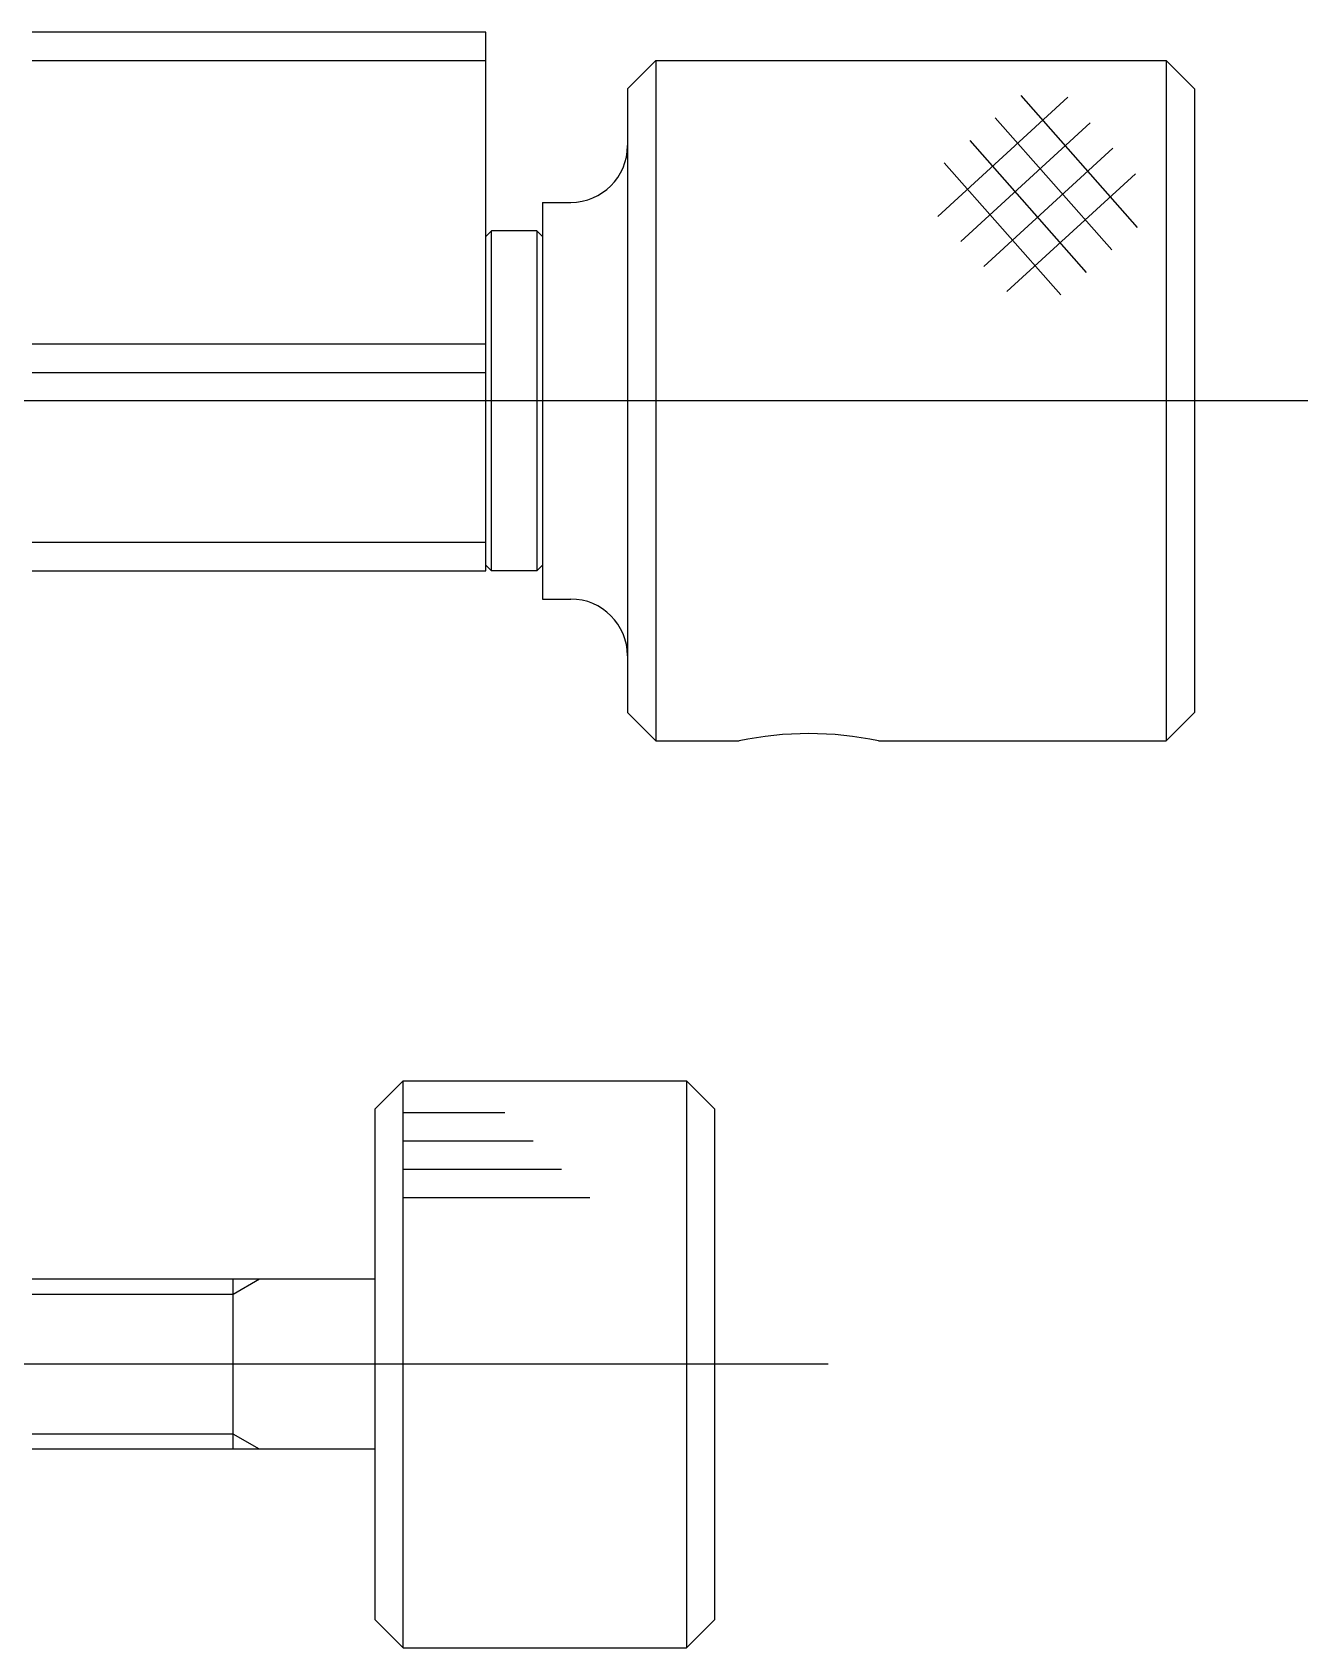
# Model space of a CAD drawing. Extents: x 1 to 229, y 0 to 160.
# Drawn here: x 101.6 to 124.1, y 128.55 to 157.05 of the extents above; entities that cross this region are included whole.
import ezdxf

# ---------------------------------------------------------------- set-up
doc = ezdxf.new("R2010")
doc.units = 0
doc.linetypes.add('CENTER', pattern=[50.8, 31.75, -6.35, 6.35, -6.35])
doc.layers.get('0').update_dxf_attribs({"linetype": 'CONTINUOUS'})
doc.layers.add('CENTER', color=1, linetype='CENTER')

msp = doc.modelspace()

# ---------------------------------------------------------------- linework, layer by layer
at = {"color": 7, "linetype": 'CONTINUOUS'}
for p, q in [((109.598, 157.046), (101.598, 157.046)), ((109.598, 147.546), (109.598, 157.046)), ((101.598, 156.546), (109.598, 156.546)), ((112.098, 156.046), (112.598, 156.546)), ((112.598, 156.546), (112.598, 144.546)), ((112.598, 156.546), (121.598, 156.546)), ((121.598, 156.546), (121.598, 144.546)), ((122.098, 156.046), (121.598, 156.546)), ((112.098, 156.046), (112.098, 145.046)), ((122.098, 156.046), (122.098, 145.046)), ((110.598, 154.046), (110.598, 147.046)), ((110.598, 154.046), (111.098, 154.046)), ((109.598, 153.446), (109.698, 153.546)), ((109.698, 147.546), (109.698, 153.546)), ((110.498, 153.546), (109.698, 153.546)), ((110.498, 153.546), (110.498, 147.546)), ((110.598, 153.446), (110.498, 153.546)), ((109.598, 151.546), (101.598, 151.546)), ((101.598, 151.046), (109.598, 151.046)), ((109.598, 148.046), (101.598, 148.046)), ((109.598, 147.646), (109.698, 147.546)), ((110.598, 147.646), (110.498, 147.546)), ((101.598, 147.546), (109.598, 147.546)), ((110.498, 147.546), (109.698, 147.546)), ((110.598, 147.046), (111.098, 147.046)), ((112.098, 145.046), (112.598, 144.546)), ((122.098, 145.046), (121.598, 144.546)), ((112.598, 144.546), (114.068, 144.546)), ((116.527, 144.546), (121.598, 144.546)), ((107.639, 138.046), (108.139, 138.546)), ((108.139, 128.546), (108.139, 138.546)), ((108.139, 138.546), (113.139, 138.546)), ((113.139, 138.546), (113.139, 128.546)), ((113.639, 138.046), (113.139, 138.546)), ((107.639, 138.046), (107.639, 129.046)), ((113.639, 129.046), (113.639, 138.046)), ((107.639, 135.046), (101.598, 135.046)), ((105.139, 132.046), (105.139, 135.046)), ((107.639, 132.046), (101.598, 132.046)), ((107.639, 129.046), (108.139, 128.546)), ((113.639, 129.046), (113.139, 128.546)), ((108.139, 128.546), (113.139, 128.546))]:
    msp.add_line(p, q, dxfattribs=at)
at = {"color": 3, "linetype": 'CONTINUOUS'}
for p, q in [((117.573, 153.798), (119.865, 155.9)), ((119.035, 155.933), (121.091, 153.605)), ((117.979, 153.356), (120.262, 155.45)), ((118.585, 155.536), (120.642, 153.208)), ((118.136, 155.139), (120.192, 152.811)), ((118.385, 152.913), (120.66, 155)), ((117.686, 154.742), (119.742, 152.413)), ((118.79, 152.471), (121.057, 154.55)), ((108.143, 137.986), (109.931, 137.986)), ((108.143, 137.486), (110.431, 137.486)), ((108.143, 136.986), (110.931, 136.986)), ((108.143, 136.486), (111.431, 136.486)), ((105.608, 135.046), (105.139, 134.775)), ((105.139, 134.775), (101.598, 134.775)), ((105.139, 132.316), (101.598, 132.316)), ((105.608, 132.046), (105.139, 132.316))]:
    msp.add_line(p, q, dxfattribs=at)
at = {"color": 7, "linetype": 'CONTINUOUS'}
for centre, radius, start, end in [((111.098, 155.046), 1, 270, 0), ((111.098, 146.046), 1, 0, 90), ((115.298, 138.673), 6, 78.1754, 101.8246)]:
    msp.add_arc(centre, radius, start, end, dxfattribs=at)
at = {"layer": 'CENTER', "color": 1, "linetype": 'CENTER'}
for p, q in [((124.098, 150.546), (101.098, 150.546)), ((115.639, 133.546), (95.139, 133.546))]:
    msp.add_line(p, q, dxfattribs=at)

doc.saveas('drawing.dxf')
